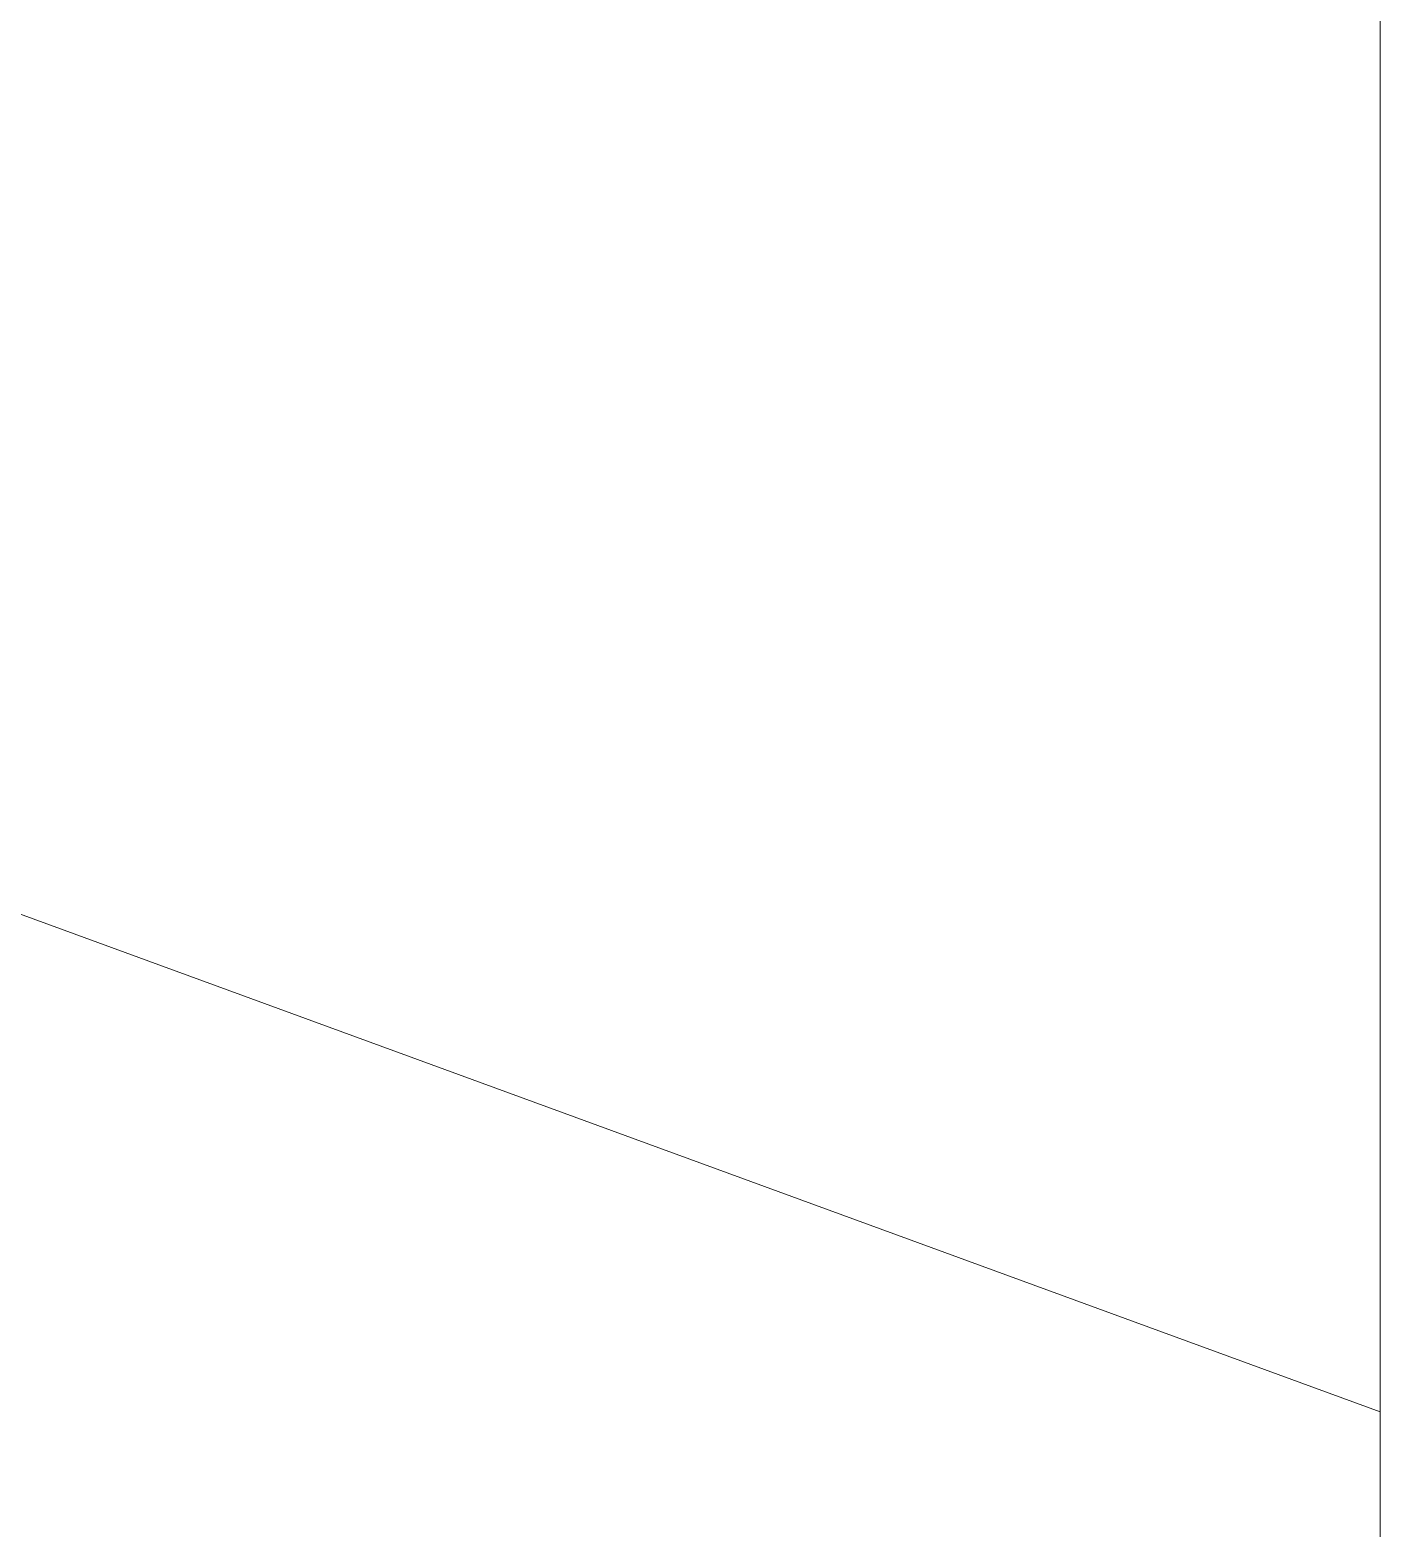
# Model space of a CAD drawing. Header units: millimetres. Extents: x -177800 to -26107, y -132450 to -18386.
# Drawn here: x -164786.6624 to -164786.3719, y -128361.3127 to -128360.9904 of the extents above; entities that cross this region are included whole.
import ezdxf

# ---------------------------------------------------------------- set-up
doc = ezdxf.new("R2010")
doc.units = ezdxf.units.MM
doc.layers.add('0-1', color=7, linetype='Continuous', lineweight=5)
doc.layers.add('A-_GENM----_M', color=6, linetype='Continuous', lineweight=9, true_color=0xff00ff)

# ---------------------------------------------------------------- blocks, each defined once
blk = doc.blocks.new('IDA - Toilet Partition - Corner - 950Lx700Width-4428229-BLK 2 UPPER ROOF PLAN')
at = {"layer": 'A-_GENM----_M'}
blk.add_line((3, -1800), (100, -1800), dxfattribs=at)
at = {"layer": 'A-_GENM----_M', "flags": 128}
for points in [[(18.00201, -1802.21365), (18.33606, -1801.48679), (18.64078, -1800.74716), (18.91428, -1800)], [(918.00201, -1802.21365), (918.33606, -1801.48679), (918.64078, -1800.74716), (918.91428, -1800)]]:
    blk.add_lwpolyline(points, dxfattribs=at)
blk = doc.blocks.new('1599_DB_A_BLK3_1STGD_R21_rvt-1-BLK 2 UPPER ROOF PLAN')
at = {"layer": 'A-_GENM----_M', "rotation": 269.9999999999992}
for p in [(-162986.3719, -127442.37346), (-162986.3719, -128342.37346)]:
    blk.add_blockref('IDA - Toilet Partition - Corner - 950Lx700Width-4428229-BLK 2 UPPER ROOF PLAN', p, dxfattribs=at)

msp = doc.modelspace()

# ---------------------------------------------------------------- block references
at = {"layer": '0-1'}
msp.add_blockref('1599_DB_A_BLK3_1STGD_R21_rvt-1-BLK 2 UPPER ROOF PLAN', (0, 0), dxfattribs=at)

doc.saveas('drawing.dxf')
